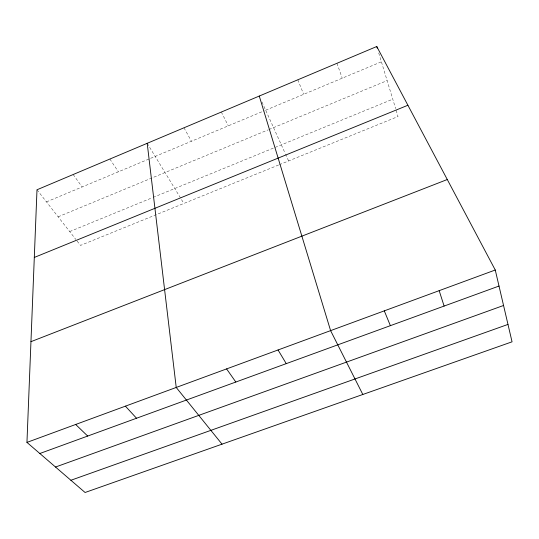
<?xml version="1.0" encoding="UTF-8"?>
<svg xmlns="http://www.w3.org/2000/svg" width="539" height="539" viewBox="0 0 539 539"><rect width="100%" height="100%" fill="white"/><g stroke="black" fill="none" stroke-linecap="round" stroke-linejoin="round"><path stroke-width="0.4" stroke-dasharray="2.69 2.02" d="M46.469 201.882L149.822 158.661M150.583 158.338L264.15 110.845M265.673 110.205L381.41 61.803M58.131 216.799L268.193 129.838M268.954 129.522L387.123 80.601M69.699 231.581L152.348 197.712M153.123 197.395L392.769 99.189M278.596 165.008L80.513 245.407L76.39 240.145M279.364 164.691L398.038 116.525L395.882 109.43M36.996 189.775L75.878 239.484M73.163 174.528L82.15 186.959M109.889 159.039L118.385 171.806M147.201 143.307L183.853 203.459M183.981 127.797L191.453 141.245M221.334 112.045L228.28 125.843M261.967 102.012L285.144 153.285M285.488 154.046L288.608 160.939M297.818 79.799L303.652 94.325M336.976 63.285L342.225 78.189M378.715 52.95L395.646 108.642"/><path stroke-width="0.81" d="M26.95 442.404L36.996 189.775L376.761 46.509L495.26 270.012L512.05 341.82L85.074 492.491L26.95 442.404L495.26 270.012M34.307 257.44L407.908 105.253M30.959 341.672L447.282 179.521M39.832 453.508L499.013 286.047M55.524 467.03L503.554 305.478M70.892 480.269L507.981 324.417M75.662 424.469L87.682 436.058M125.412 406.157L136.529 418.244M222.028 444.163L176.226 387.453L147.201 143.307M226.602 368.912L235.819 382.03M278.05 349.973L286.263 363.636M362.814 394.481L330.602 330.629L259.272 96.05M384.294 310.862L390.377 325.664M439.17 290.662L444.109 306.064M376.761 46.509L377.246 48.119"/></g></svg>
